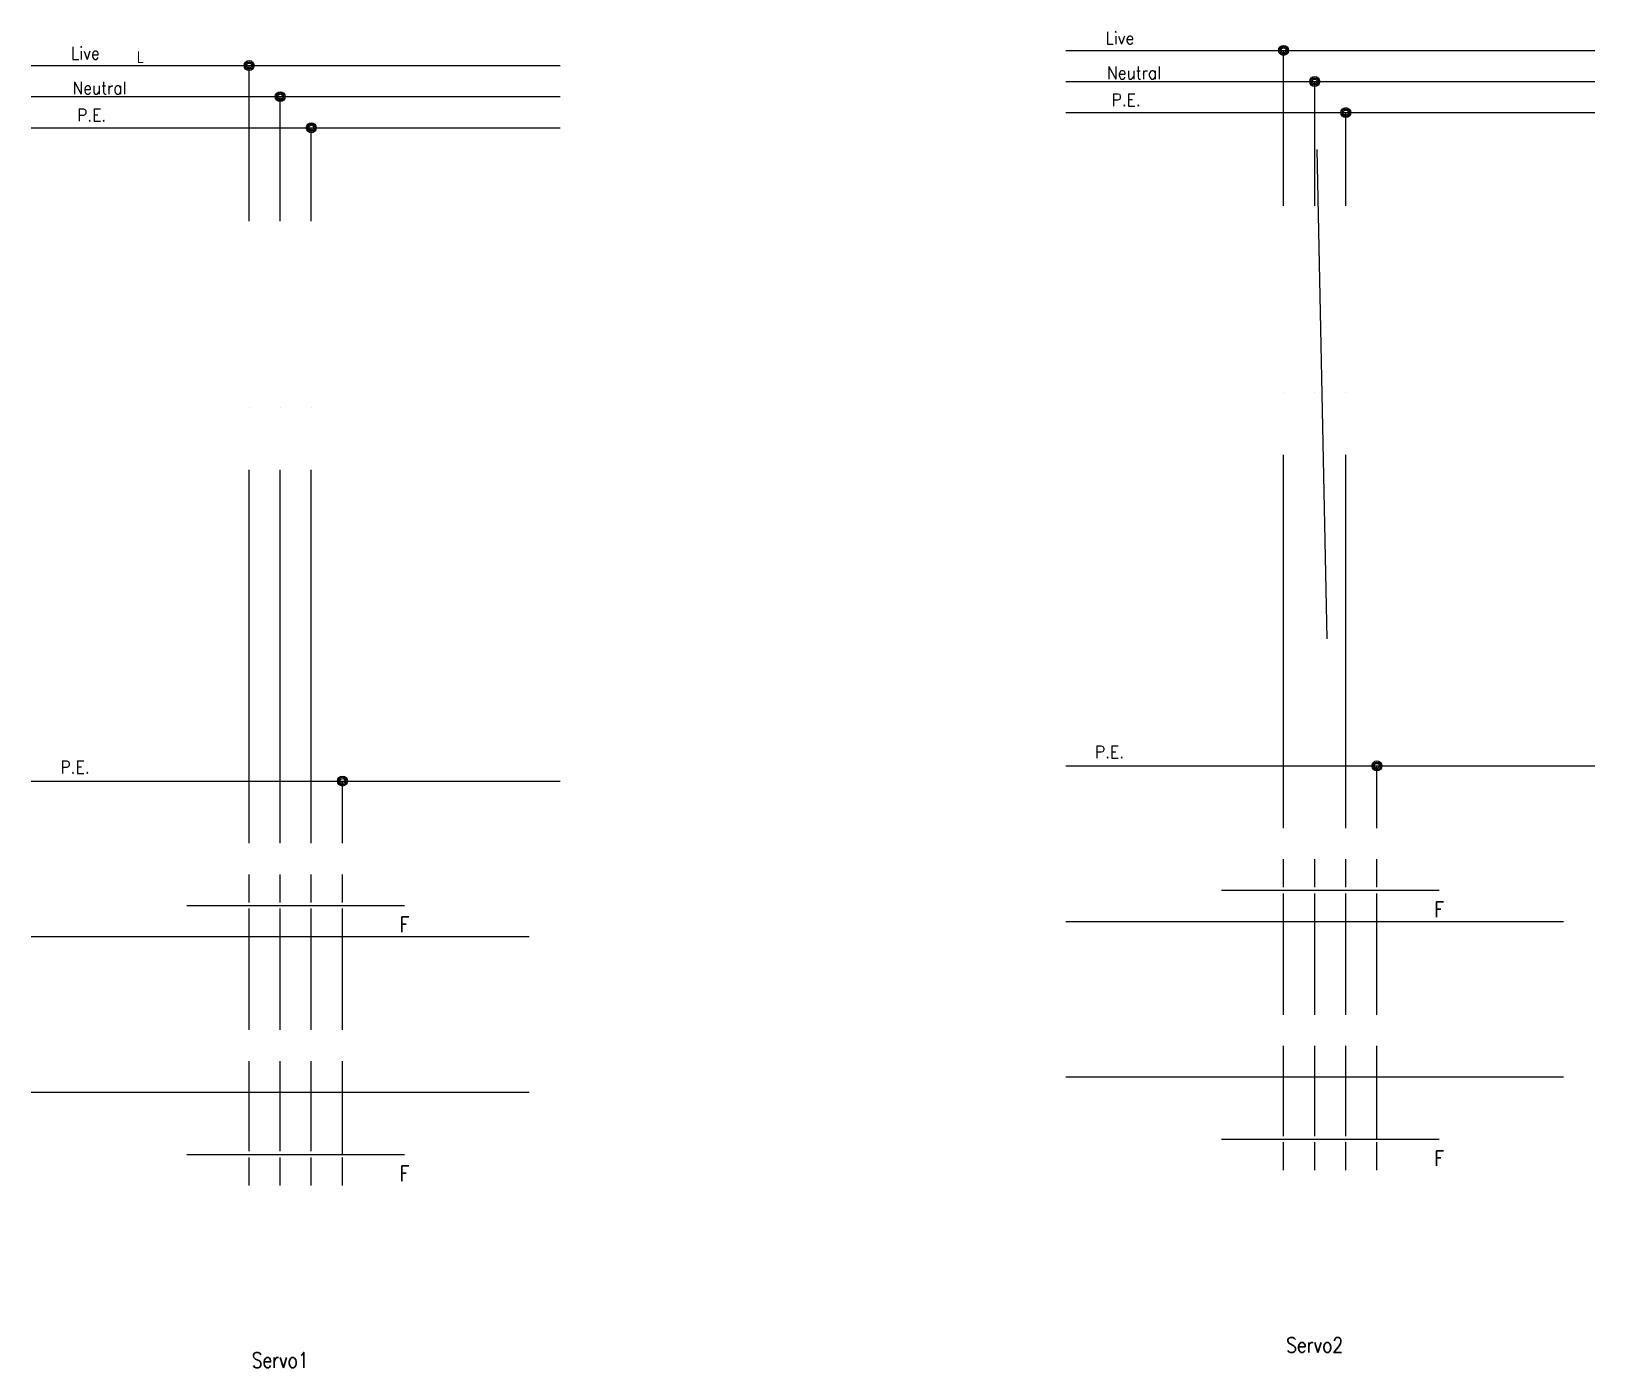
# Model space of a CAD drawing. Header units: millimetres. Extents: x 30 to 281, y 51 to 266.
import ezdxf
from ezdxf.enums import TextEntityAlignment as Align

# ---------------------------------------------------------------- set-up
doc = ezdxf.new("R2010")
doc.units = ezdxf.units.MM
doc.layers.get('0').update_dxf_attribs({"linetype": 'CONTINUOUS'})
doc.styles.get("Standard").update_dxf_attribs({"font": 'standard'})

msp = doc.modelspace()

# ---------------------------------------------------------------- linework, layer by layer
at = {"linetype": 'CONTINUOUS'}
for p, q in [((196.2345000000014, 262.4327000000001), (231.2345000000014, 262.4327000000001)), ((231.2345000000014, 237.4327), (231.2345000000014, 262.4327000000001)), ((231.2345000000014, 262.4327000000001), (281.2345000000014, 262.4327000000001)), ((30, 260), (65, 260)), ((65, 235), (65, 260)), ((65, 260), (115, 260)), ((196.2345000000014, 257.4327000000001), (236.2345000000014, 257.4327000000001)), ((236.2345000000014, 237.4327), (236.2345000000014, 257.4327000000001)), ((236.2345000000014, 257.4327000000001), (281.2345000000014, 257.4327000000001)), ((30, 255), (70, 255)), ((70, 235), (70, 255)), ((70, 255), (115, 255)), ((196.2345000000014, 252.4327), (241.2345000000014, 252.4327)), ((241.2345000000014, 237.4327), (241.2345000000014, 252.4327)), ((241.2345000000014, 252.4327), (281.2345000000014, 252.4327)), ((30, 250), (75, 250)), ((75, 235), (75, 250)), ((75, 250), (115, 250)), ((238.2617500000015, 167.8414500000003), (236.6399500000014, 246.4921500000004)), ((231.2345000000014, 207.4327), (231.2345000000014, 207.4327)), ((236.2345000000014, 207.4327), (236.2345000000014, 207.4327)), ((241.2345000000014, 207.4327), (241.2345000000014, 207.4327)), ((65, 205), (65, 205)), ((70, 205), (70, 205)), ((75, 205), (75, 205)), ((231.2345000000014, 137.4327), (231.2345000000014, 197.4327)), ((241.2345000000014, 137.4327), (241.2345000000014, 197.4327)), ((65, 135), (65, 195)), ((70, 135), (70, 195)), ((75, 135), (75, 195)), ((196.2345000000014, 147.4327), (246.2345000000014, 147.4327)), ((246.2345000000014, 147.4327), (281.2345000000014, 147.4327)), ((246.2345000000014, 137.4327), (246.2345000000014, 147.4327)), ((30, 145), (80, 145)), ((80, 145), (115, 145)), ((80, 135), (80, 145)), ((231.2345000000014, 127.9327), (231.2345000000014, 132.4327)), ((236.2345000000014, 127.9327), (236.2345000000014, 132.4327)), ((241.2345000000014, 127.9327), (241.2345000000014, 132.4327)), ((246.2345000000014, 127.9327), (246.2345000000014, 132.4327)), ((65, 125.5), (65, 130)), ((70, 125.5), (70, 130)), ((75, 125.5), (75, 130)), ((80, 125.5), (80, 130)), ((221.2345000000014, 127.4327), (256.2345000000014, 127.4327)), ((231.2345000000014, 107.4327), (231.2345000000014, 126.9327)), ((236.2345000000014, 107.4327), (236.2345000000014, 126.9327)), ((241.2345000000014, 107.4327), (241.2345000000014, 126.9327)), ((246.2345000000014, 107.4327), (246.2345000000014, 126.9327)), ((55, 125), (90, 125)), ((65, 105), (65, 124.5)), ((70, 105), (70, 124.5)), ((75, 105), (75, 124.5)), ((80, 105), (80, 124.5)), ((196.2345000000014, 122.4327), (276.2345000000014, 122.4327)), ((30, 120), (110, 120)), ((231.2345000000014, 87.93270000000003), (231.2345000000014, 102.4327)), ((236.2345000000014, 87.93270000000003), (236.2345000000014, 102.4327)), ((241.2345000000014, 87.93270000000003), (241.2345000000014, 102.4327)), ((246.2345000000014, 87.43270000000003), (246.2345000000014, 102.4327)), ((65, 85.5), (65, 100)), ((70, 85.5), (70, 100)), ((75, 85.5), (75, 100)), ((80, 85), (80, 100)), ((196.2345000000014, 97.43270000000003), (276.2345000000014, 97.43270000000003)), ((30, 95), (110, 95)), ((221.2345000000014, 87.43270000000003), (256.2345000000014, 87.43270000000003)), ((231.2345000000014, 82.43270000000003), (231.2345000000014, 86.93270000000003)), ((236.2345000000014, 82.43270000000003), (236.2345000000014, 86.93270000000003)), ((241.2345000000014, 82.43270000000003), (241.2345000000014, 86.93270000000003)), ((246.2345000000014, 82.43270000000003), (246.2345000000014, 86.93270000000003)), ((55, 85), (90, 85)), ((65, 80), (65, 84.5)), ((70, 80), (70, 84.5)), ((75, 80), (75, 84.5)), ((80, 80), (80, 84.5))]:
    msp.add_line(p, q, dxfattribs=at)
for centre, radius in [((231.2345000000014, 262.4327000000001), 0.8), ((231.2345000000014, 262.4327000000001), 0.6), ((231.2345000000014, 262.4327000000001), 0.4), ((65, 260), 0.8), ((65, 260), 0.6), ((65, 260), 0.4), ((236.2345000000014, 257.4327000000001), 0.8), ((236.2345000000014, 257.4327000000001), 0.6), ((236.2345000000014, 257.4327000000001), 0.4), ((70, 255), 0.8), ((70, 255), 0.6), ((70, 255), 0.4), ((241.2345000000014, 252.4327), 0.8), ((241.2345000000014, 252.4327), 0.6), ((241.2345000000014, 252.4327), 0.4), ((75, 250), 0.8), ((75, 250), 0.6), ((75, 250), 0.4), ((246.2345000000014, 147.4327), 0.8), ((80, 145), 0.8), ((246.2345000000014, 147.4327), 0.6), ((246.2345000000014, 147.4327), 0.4), ((80, 145), 0.6), ((80, 145), 0.4)]:
    msp.add_circle(centre, radius)

# ---------------------------------------------------------------- texts
at = {"width": 0.9}
for s, height, p in [('L', 1.75, (47.5, 260.5)), ('F', 2.45, (90, 120.6999969482422)), ('F', 2.45, (256.2345000000014, 123.1326969482422)), ('F', 2.45, (256.2345000000014, 83.13269694824221)), ('F', 2.45, (90, 80.69999694824219)), ('Servo2', 2.45, (236.2345000000014, 53.13270076293947)), ('Servo1', 2.45, (70, 50.70000076293945))]:
    msp.add_text(s, height=height, dxfattribs=at).set_placement(p, align=Align.CENTER)
at = {"char_height": 2, "attachment_point": 1}
for s, insert, width in [('Live', (202.6248895864045, 265.4139154110728), 4.666666666666667), ('Live', (36.39038958640307, 262.9812154110728), 4.666666666666667), ('Neutral', (202.8674921836472, 259.8340556744911), 9.333333333333611), ('Neutral', (36.63299218364575, 257.401355674491), 9.333333333333611), ('P.E.', (203.5952999753752, 255.4672089241227), 4), ('P.E.', (37.36079997537382, 253.0345089241227), 4), ('P.E.', (34.69217140570432, 148.2301869152821), 4), ('P.E.', (200.9266714057057, 150.6628869152821), 4)]:
    msp.add_mtext(s, dxfattribs=dict(at, insert=insert, width=width))

doc.saveas('drawing.dxf')
